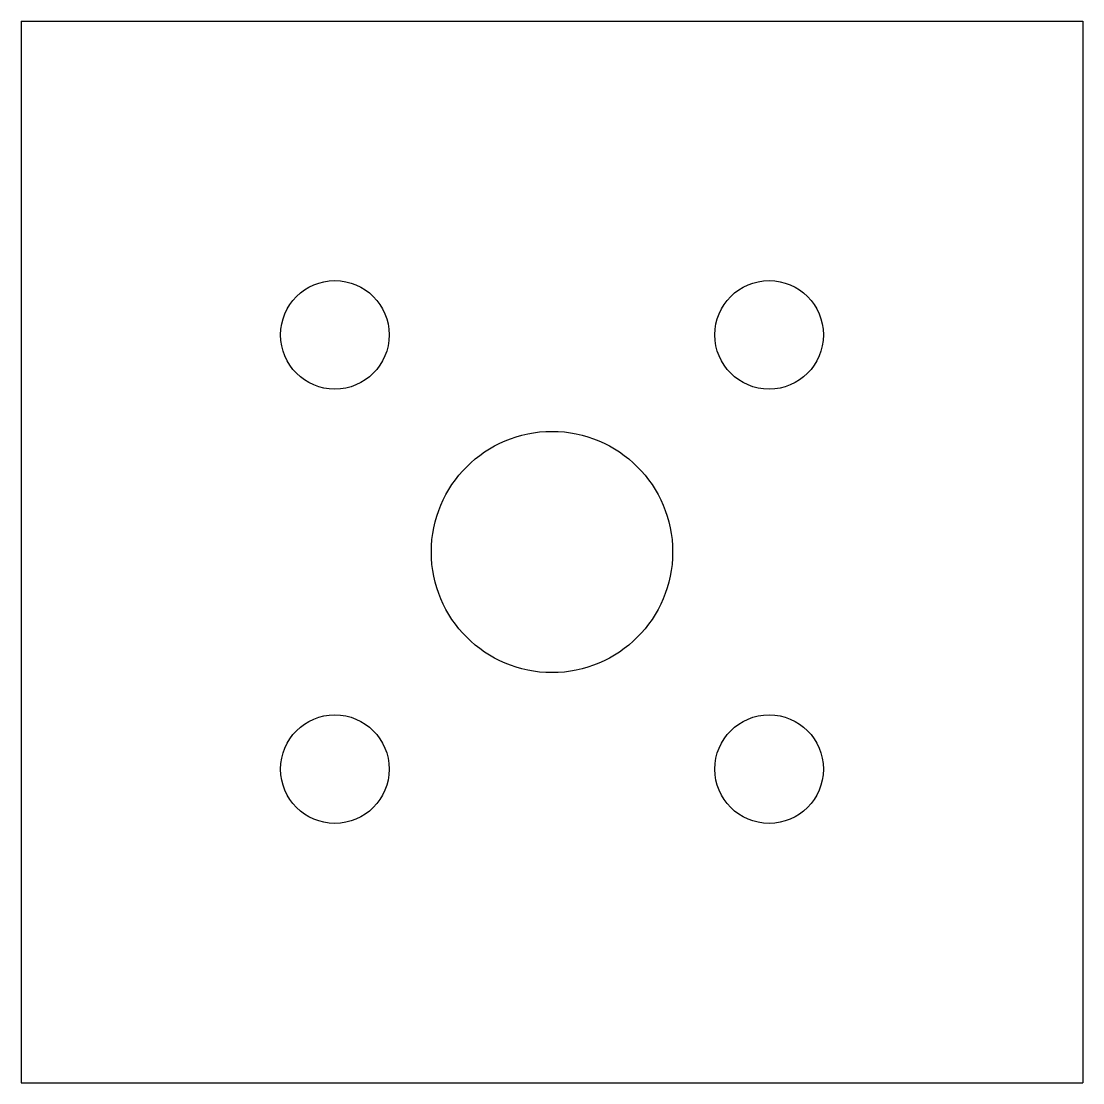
# Model space of a CAD drawing. Header units: millimetres. Extents: x -22 to 22, y -22 to 22.
import ezdxf

# ---------------------------------------------------------------- set-up
doc = ezdxf.new("R2010")
doc.units = ezdxf.units.MM

msp = doc.modelspace()

# ---------------------------------------------------------------- linework, layer by layer
for p, q in [((-22, 22, 3), (22, 22, 3)), ((-22, 22, 3), (-22, -22, 3)), ((22, 22, 3), (22, -22, 3)), ((-22, -22, 3), (22, -22, 3))]:
    msp.add_line(p, q)
for centre, radius in [((-9, 9, 3), 2.25), ((9, 9, 3), 2.25), ((0, 0, 3), 5), ((-9, -9, 3), 2.25), ((9, -9, 3), 2.25)]:
    msp.add_circle(centre, radius)

doc.saveas('drawing.dxf')
